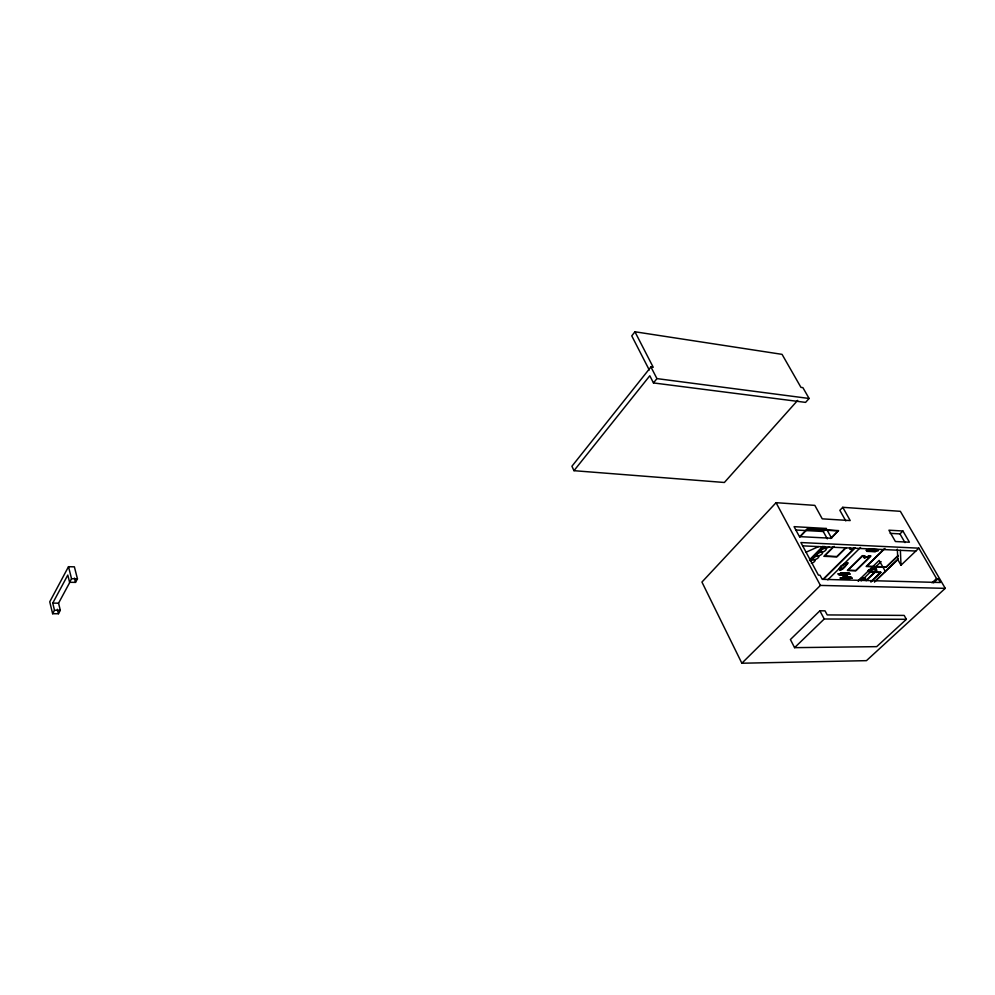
<?xml version="1.0" encoding="UTF-8"?>
<svg xmlns="http://www.w3.org/2000/svg" width="995" height="995" viewBox="0 0 995 995"><rect width="100%" height="100%" fill="white"/><g stroke="black" fill="none" stroke-linecap="round" stroke-linejoin="round"><path stroke-width="1.49" d="M52.635 613.716L54.489 610.283L52.747 603.107L67.797 575.06L69.613 582.286L75.508 582.386L77.448 578.829L74.389 566.839L68.506 566.69L49.75 601.801L52.635 613.716L58.456 613.741L60.309 610.321L58.556 603.169L70.073 581.851M69.613 582.286L71.54 578.717L68.506 566.69M634.934 331.77L653.217 367.254L650.929 366.944L571.926 466.245L573.978 470.685L649.81 375.762L653.466 382.926L805.577 402.39L809.097 398.473L802.89 387.64L800.95 387.378L782.058 354.357L634.934 331.77L631.763 335.887L649.262 369.978M653.466 382.926L656.936 378.61L809.097 398.473M797.667 400.376L724.372 482.488L573.978 470.685M842.765 507.313L850.215 520.572L822.243 518.843L814.83 505.373L776.063 502.686L701.935 582.063L741.86 663.23L866.458 660.655L945.25 588.343L900.351 511.318L842.765 507.313L839.855 510.311L845.775 520.907M841.31 566.404C833.76 579.426 856.558 552.685 844.618 567.299C839.967 572.697 836.347 568.63 842.628 564.936C852.13 559.7 843.76 564.065 840.999 566.379M799.756 536.666L807.318 528.855L838.586 530.596L830.614 538.482M799.868 536.939L807.368 529.191L838.275 530.907M795.701 529.999L823.275 531.504L826.236 528.469L831.621 538.258L799.433 536.616L794.072 526.654L826.236 528.469M874.058 568.792L876.309 568.904L876.806 570.16L876.135 570.583L875.923 569.165L873.224 568.804L868.262 570.272L874.344 568.518M809.88 559.488L822.977 546.218M809.457 560.272L822.405 547.15M831.049 538.407L838.263 530.733M810.639 560.309L823.611 547.175M810.539 560.757L824.718 546.417M833.213 546.964L823.922 556.317L836.919 556.839L846.123 547.66M834.183 546.342L824.557 556.031L836.882 556.528L845.539 547.884M823.188 579.165L854.929 547.66M823.375 579.326L855.252 547.685M741.86 663.23L820.415 585.421L945.25 588.343M827.803 579.849L860.551 547.461M819.88 610.793L790.403 639.536L794.582 647.658L876.682 646.65L906.37 619.313L904.181 615.407L827.206 614.922L825.042 610.843L819.88 610.793L824.233 618.99L906.37 619.313M883.846 549.252L866.16 566.491L886.271 567.2L898.336 555.583M885.003 548.444L866.769 566.205L886.259 566.901L898.137 555.459M890.152 533.345L899.965 533.892L902.925 531.007L909.43 542.225L895.413 541.516L888.908 530.198L902.925 531.007M858.1 580.844L879.157 560.409L885.413 571.516M858.362 581.068L861.533 577.995L865.65 578.12L863.598 580.272M859.593 580.197L861.558 578.294L865.364 578.394M861.16 580.918L881.11 561.603M863.349 580.184L865.351 578.257M794.582 647.658L824.233 618.99M865.986 580.582L874.854 572.025L880.898 572.212L870.886 581.702M866.309 580.582L874.866 572.312L880.6 572.498M871.023 581.876L880.6 572.349M874.63 581.565L898.075 559.053M874.505 582L898.336 559.115M897.328 549.14L897.813 559.613L901.01 565.222L918.858 548.17L936.569 578.605L938.098 578.655L940.337 582.51L822.206 579.326L819.992 575.197L818.412 575.147L800.888 542.549L918.858 548.17M932.016 582.834L936.569 578.605M933.546 582.883L938.098 578.655M870.376 572.349C877.665 570.421 879.692 570.371 870.376 572.349C866.62 571.043 867.615 570.272 870.687 572.075M864.891 557.66L864.108 557.349A2.674 1.107 -28.4 0 1 864.182 556.591L864.742 555.894L863.76 556.69A3.172 1.306 -28.4 0 0 863.672 557.586L866.695 557.25M867.167 557.013L868.772 556.081L864.568 557.959M806.012 552.225L818.611 546.591M814.383 559.7L814.569 559.65A3.122 1.331 -27.8 0 0 818.785 556.814A3.122 1.331 -27.8 0 0 815.216 556.678A3.122 1.331 -27.8 0 0 813.736 559.613L813.823 559.675M821.833 552.175L822.019 552.125A3.147 1.343 -28 0 0 825.576 550.347A3.147 1.343 -28 0 0 825.688 548.419L825.601 548.357M818.101 555.944L818.288 555.894A3.134 1.343 -27.9 0 0 822.517 553.058A3.134 1.343 -27.9 0 0 818.947 552.909A3.134 1.343 -27.9 0 0 817.455 555.857L817.542 555.919M825.054 548.332L824.855 548.382A3.147 1.343 -28 0 0 821.298 550.16A3.147 1.343 -28 0 0 821.186 552.088L821.273 552.15M54.489 610.283L60.309 610.321M52.747 603.107L58.556 603.169M71.54 578.717L77.448 578.829M850.924 577.299L849.282 579.227L840.875 578.99L842.989 576.926L851.235 577.162L849.257 578.928L841.496 578.717L843.014 577.212L850.949 577.448M842.243 577.821L839.917 578.045L841.944 578.107M850.327 578.045L852.342 578.107L850.041 578.331M840.128 573.692L837.79 573.928L839.83 573.991M848.275 573.941L850.302 574.003L847.976 574.227M868.299 550.135L865.961 550.347L868.001 550.434M876.408 550.509L878.423 550.596L876.11 550.795M802.679 545.857L915.86 551.043M899.965 533.892L905.002 542.623M823.275 531.504L827.293 538.842M776.063 502.686L820.415 585.421M650.929 366.944L656.936 378.61M74.414 578.07L75.508 582.386M57.362 609.288L58.456 613.741M900.375 550.334L901.01 565.222M829.071 546.802A3.147 1.356 -28.1 0 1 825.377 548.369A3.147 1.356 -28.1 0 1 824.718 546.74M854.605 547.723A3.109 1.306 -28.4 0 1 850.787 549.501A3.109 1.306 -28.4 0 1 850.215 547.785M810.39 561.217A3.122 1.331 -27.7 0 1 814.022 559.663A3.122 1.331 -27.7 0 1 814.756 561.205A3.122 1.331 -27.7 0 1 811.385 563.294M840.875 572.797L838.76 574.874L847.23 575.135L849.208 573.195L840.912 573.095L839.382 574.6L847.205 574.836L849.183 573.045L840.875 572.797M862.516 555.658L847.417 570.508L855.849 570.782L870.948 556.006L868.772 555.919L870.326 556.292L855.824 570.483L848.038 570.222L862.541 555.969L864.717 555.745L862.516 555.658M869.083 549.203L866.894 551.354L875.339 551.727L877.366 549.737L869.108 549.514L867.528 551.068L875.314 551.417L877.354 549.588L869.083 549.203"/></g></svg>
